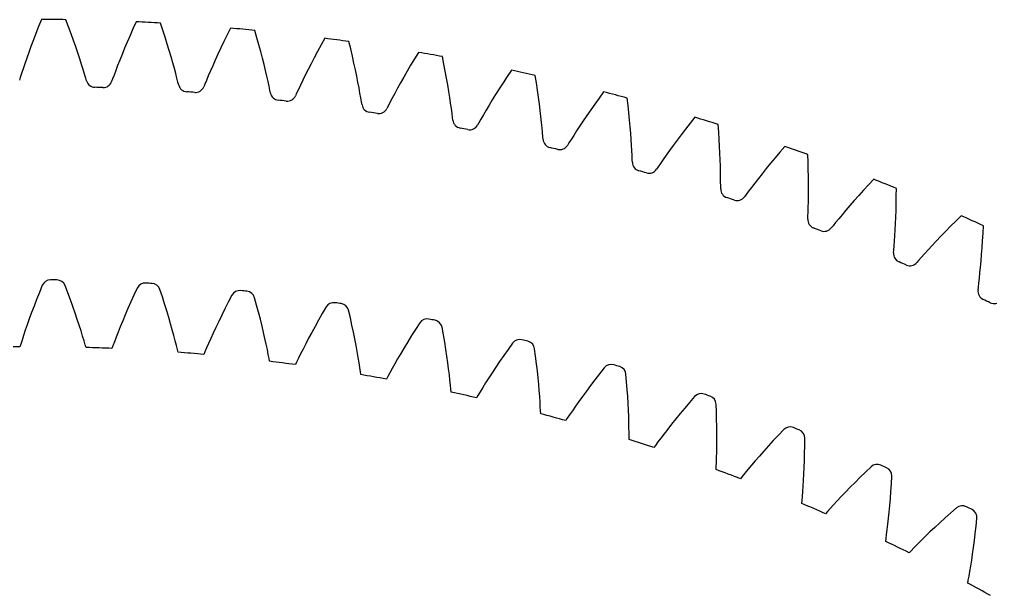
# Model space of a CAD drawing. Header units: millimetres. Extents: x -77 to 78, y -77 to 77.
# Drawn here: x -0.35 to 32.28, y 58.14 to 77.5 of the extents above; entities that cross this region are included whole.
import ezdxf

# ---------------------------------------------------------------- set-up
doc = ezdxf.new("R2010")
doc.units = ezdxf.units.MM

msp = doc.modelspace()

# ---------------------------------------------------------------- linework, layer by layer
at = {"layer": 'thin_ring_external'}
for p, q in [((0.386141, 77.499038), (0.290443, 77.261842)), ((1.295946, 77.251518), (1.205138, 77.490629)), ((3.567541, 77.417845), (3.462186, 77.184777)), ((4.466416, 77.133181), (4.385502, 77.375819)), ((0.199901, 77.031548), (0.114543, 76.808714)), ((0.290443, 77.261842), (0.199901, 77.031548)), ((1.38174, 77.019414), (1.295946, 77.251518)), ((3.462186, 77.184777), (3.362265, 76.958395)), ((4.54261, 76.89775), (4.466416, 77.133181)), ((6.742925, 77.206107), (6.62809, 76.977561)), ((7.629356, 76.88478), (7.558471, 77.130536)), ((0.114543, 76.808714), (0.03442, 76.59401)), ((1.462506, 76.794874), (1.38174, 77.019414)), ((1.538204, 76.57857), (1.462506, 76.794874)), ((3.26783, 76.739253), (3.17896, 76.528019)), ((3.362265, 76.958395), (3.26783, 76.739253)), ((4.614088, 76.670084), (4.54261, 76.89775)), ((6.518959, 76.755472), (6.415607, 76.540392)), ((6.62809, 76.977561), (6.518959, 76.755472)), ((7.695819, 76.64642), (7.629356, 76.88478)), ((9.906939, 76.864183), (9.782818, 76.640544)), ((10.77943, 76.506734), (10.718695, 76.755193)), ((-0.040381, 76.388261), (-0.109721, 76.19252)), ((0.03442, 76.59401), (-0.040381, 76.388261)), ((1.608765, 76.371329), (1.538204, 76.57857)), ((1.67407, 76.174206), (1.608765, 76.371329)), ((3.17896, 76.528019), (3.095775, 76.325515)), ((4.680842, 76.450855), (4.614088, 76.670084)), ((4.742835, 76.240892), (4.680842, 76.450855)), ((6.415607, 76.540392), (6.31814, 76.332985)), ((7.757891, 76.416011), (7.695819, 76.64642)), ((7.815588, 76.194226), (7.757891, 76.416011)), ((9.664661, 76.423122), (9.552566, 76.212467)), ((9.782818, 76.640544), (9.664661, 76.423122)), ((10.836052, 76.265846), (10.77943, 76.506734)), ((13.054247, 76.392648), (12.921049, 76.174294)), ((-0.109721, 76.19252), (-0.17337, 76.008187)), ((1.733921, 75.988605), (1.67407, 76.174206)), ((3.018458, 76.132786), (2.947295, 75.951221)), ((3.095775, 76.325515), (3.018458, 76.132786)), ((4.799993, 76.041253), (4.742835, 76.240892)), ((6.226711, 76.134067), (6.141547, 75.944674)), ((6.31814, 76.332985), (6.226711, 76.134067)), ((7.868909, 75.981895), (7.815588, 76.194226)), ((9.552566, 76.212467), (9.446666, 76.009236)), ((10.888611, 76.033084), (10.836052, 76.265846)), ((12.921049, 76.174294), (12.794066, 75.961906)), ((13.911328, 75.999681), (13.860844, 76.250423)), ((-0.230945, 75.837246), (-0.28175, 75.682791)), ((-0.17337, 76.008187), (-0.230945, 75.837246)), ((1.787974, 75.816518), (1.733921, 75.988605)), ((1.835598, 75.661053), (1.787974, 75.816518)), ((2.88275, 75.782788), (2.825647, 75.630549)), ((2.947295, 75.951221), (2.88275, 75.782788)), ((4.852174, 75.853352), (4.799993, 76.041253)), ((4.899116, 75.679191), (4.852174, 75.853352)), ((6.062989, 75.766185), (5.991584, 75.600543)), ((6.141547, 75.944674), (6.062989, 75.766185)), ((7.917822, 75.780078), (7.868909, 75.981895)), ((7.962244, 75.590193), (7.917822, 75.780078)), ((9.347147, 75.814239), (9.25428, 75.628503)), ((9.446666, 76.009236), (9.347147, 75.814239)), ((10.937154, 75.809117), (10.888611, 76.033084)), ((10.981713, 75.594775), (10.937154, 75.809117)), ((12.673417, 75.75603), (12.559263, 75.557319)), ((12.794066, 75.961906), (12.673417, 75.75603)), ((13.958012, 75.756671), (13.911328, 75.999681)), ((14.000972, 75.521947), (13.958012, 75.756671)), ((16.179543, 75.792298), (16.037493, 75.579596)), ((-0.324302, 75.550601), (-0.354043, 75.460184)), ((-0.28175, 75.682791), (-0.324302, 75.550601)), ((1.875426, 75.528016), (1.835598, 75.661053)), ((1.903305, 75.437007), (1.875426, 75.528016)), ((2.777704, 75.500217), (2.744275, 75.411097)), ((2.825647, 75.630549), (2.777704, 75.500217)), ((4.940317, 75.521901), (4.899116, 75.679191)), ((4.97465, 75.387342), (4.940317, 75.521901)), ((5.928279, 75.450777), (5.875026, 75.322523)), ((5.991584, 75.600543), (5.928279, 75.450777)), ((8.001997, 75.414251), (7.962244, 75.590193)), ((8.036705, 75.255403), (8.001997, 75.414251)), ((9.168461, 75.453389), (9.090315, 75.290819)), ((9.25428, 75.628503), (9.168461, 75.453389)), ((11.0223, 75.391121), (10.981713, 75.594775)), ((12.559263, 75.557319), (12.451823, 75.366572)), ((14.040279, 75.296176), (14.000972, 75.521947)), ((16.037493, 75.579596), (15.901898, 75.372601)), ((17.019768, 75.364474), (16.979621, 75.617078)), ((4.998769, 75.295265), (4.97465, 75.387342)), ((5.875026, 75.322523), (5.837966, 75.234851)), ((8.065485, 75.119547), (8.036705, 75.255403)), ((8.085804, 75.026558), (8.065485, 75.119547)), ((9.020915, 75.143778), (8.962441, 75.017818)), ((9.090315, 75.290819), (9.020915, 75.143778)), ((11.058889, 75.199572), (11.0223, 75.391121)), ((11.091385, 75.022146), (11.058889, 75.199572)), ((12.351407, 75.184805), (12.258472, 75.013362)), ((12.451823, 75.366572), (12.351407, 75.184805)), ((14.076, 75.080186), (14.040279, 75.296176)), ((14.108191, 74.875036), (14.076, 75.080186)), ((15.772898, 75.171852), (15.650682, 74.977995)), ((15.901898, 75.372601), (15.772898, 75.171852)), ((17.056436, 75.119753), (17.019768, 75.364474)), ((17.089723, 74.883463), (17.056436, 75.119753)), ((8.962441, 75.017818), (8.921813, 74.931742)), ((11.119542, 74.862007), (11.091385, 75.022146)), ((11.14272, 74.725084), (11.119542, 74.862007)), ((12.173718, 74.854137), (12.098339, 74.710069)), ((12.258472, 75.013362), (12.173718, 74.854137)), ((14.136885, 74.682147), (14.108191, 74.875036)), ((15.535501, 74.791819), (15.427708, 74.614328)), ((15.650682, 74.977995), (15.535501, 74.791819)), ((17.119728, 74.656269), (17.089723, 74.883463)), ((19.126894, 74.857454), (18.982915, 74.6562)), ((19.277557, 75.064144), (19.126894, 74.857454)), ((20.099509, 74.602187), (20.069767, 74.856225)), ((11.159204, 74.631339), (11.14272, 74.725084)), ((12.034743, 74.586617), (11.990616, 74.50228)), ((12.098339, 74.710069), (12.034743, 74.586617)), ((14.16207, 74.503537), (14.136885, 74.682147)), ((14.183629, 74.342377), (14.16207, 74.503537)), ((15.327812, 74.446845), (15.236593, 74.291234)), ((15.427708, 74.614328), (15.327812, 74.446845)), ((17.146551, 74.438994), (17.119728, 74.656269)), ((17.170293, 74.232696), (17.146551, 74.438994)), ((18.845782, 74.460917), (18.71571, 74.27224)), ((18.982915, 74.6562), (18.845782, 74.460917)), ((20.126099, 74.356166), (20.099509, 74.602187)), ((14.201166, 74.204618), (14.183629, 74.342377)), ((14.213787, 74.110275), (14.201166, 74.204618)), ((15.155363, 74.150383), (15.086752, 74.029645)), ((15.236593, 74.291234), (15.155363, 74.150383)), ((17.191044, 74.038791), (17.170293, 74.232696)), ((18.592983, 74.090951), (18.477994, 73.918035)), ((18.71571, 74.27224), (18.592983, 74.090951)), ((20.149657, 74.118709), (20.126099, 74.356166)), ((20.170309, 73.890474), (20.149657, 74.118709)), ((22.343065, 74.209416), (22.184043, 74.009086)), ((15.086752, 74.029645), (15.0392, 73.947191)), ((17.208874, 73.859298), (17.191044, 74.038791)), ((17.223799, 73.697388), (17.208874, 73.859298)), ((18.477994, 73.918035), (18.371306, 73.754794)), ((20.18819, 73.672281), (20.170309, 73.890474)), ((22.031923, 73.813913), (21.886888, 73.624424)), ((22.184043, 74.009086), (22.031923, 73.813913)), ((23.145358, 73.714103), (23.12607, 73.969148)), ((17.235666, 73.559026), (17.223799, 73.697388)), ((17.244403, 73.464244), (17.235666, 73.559026)), ((18.186831, 73.465662), (18.113321, 73.347843)), ((18.273775, 73.603059), (18.186831, 73.465662)), ((18.371306, 73.754794), (18.273775, 73.603059)), ((20.203442, 73.465183), (20.18819, 73.672281)), ((20.216215, 73.270589), (20.203442, 73.465183)), ((21.74918, 73.441247), (21.619113, 73.265148)), ((21.886888, 73.624424), (21.74918, 73.441247)), ((23.161825, 73.467198), (23.145358, 73.714103)), ((23.175614, 73.228974), (23.161825, 73.467198)), ((18.113321, 73.347843), (18.062424, 73.267411)), ((20.226661, 73.090515), (20.216215, 73.270589)), ((21.619113, 73.265148), (21.497122, 73.097099)), ((23.186879, 73.000083), (23.175614, 73.228974)), ((25.370897, 73.229554), (25.203785, 73.035921)), ((20.234926, 72.928129), (20.226661, 73.090515)), ((20.241102, 72.789396), (20.234926, 72.928129)), ((20.245941, 72.694336), (20.241102, 72.789396)), ((21.280144, 72.790773), (21.187632, 72.657061)), ((21.383822, 72.938376), (21.280144, 72.790773)), ((21.497122, 73.097099), (21.383822, 72.938376)), ((23.195787, 72.78134), (23.186879, 73.000083)), ((23.202524, 72.57379), (23.195787, 72.78134)), ((25.04378, 72.847158), (24.891088, 72.663783)), ((25.203785, 73.035921), (25.04378, 72.847158)), ((26.152179, 72.70172), (26.143378, 72.957342)), ((21.109348, 72.542359), (21.055191, 72.464085)), ((21.187632, 72.657061), (21.109348, 72.542359)), ((23.207296, 72.378837), (23.202524, 72.57379)), ((24.745975, 72.486414), (24.608789, 72.315804)), ((24.891088, 72.663783), (24.745975, 72.486414)), ((26.158495, 72.454347), (26.152179, 72.70172)), ((23.210341, 72.198485), (23.207296, 72.378837)), ((23.211932, 72.035897), (23.210341, 72.198485)), ((24.480001, 72.152905), (24.360281, 71.998968)), ((24.608789, 72.315804), (24.480001, 72.152905)), ((26.162492, 72.215758), (26.158495, 72.454347)), ((26.16435, 71.986598), (26.162492, 72.215758)), ((23.212407, 71.897028), (23.211932, 72.035897)), ((23.213339, 71.801849), (23.212407, 71.897028)), ((24.25063, 71.855746), (24.152707, 71.725944)), ((24.360281, 71.998968), (24.25063, 71.855746)), ((26.16427, 71.767674), (26.16435, 71.986598)), ((28.181027, 71.939601), (28.013407, 71.757567)), ((28.355948, 72.12621), (28.181027, 71.939601)), ((29.114901, 71.566746), (29.116602, 71.822514)), ((24.069779, 71.614553), (24.012454, 71.538568)), ((24.152707, 71.725944), (24.069779, 71.614553)), ((26.159245, 71.365037), (26.16248, 71.560022)), ((26.16248, 71.560022), (26.16427, 71.767674)), ((27.853316, 71.580615), (27.701043, 71.409353)), ((28.013407, 71.757567), (27.853316, 71.580615)), ((29.111056, 71.319322), (29.114901, 71.566746)), ((26.149797, 71.022196), (26.154883, 71.184713)), ((26.154883, 71.184713), (26.159245, 71.365037)), ((27.556968, 71.244519), (27.421601, 71.087045)), ((27.701043, 71.409353), (27.556968, 71.244519)), ((29.105254, 71.08077), (29.111056, 71.319322)), ((26.141594, 70.788288), (26.144571, 70.883424)), ((26.144571, 70.883424), (26.149797, 71.022196)), ((27.295662, 70.938152), (27.180224, 70.799553)), ((27.421601, 71.087045), (27.295662, 70.938152)), ((29.088635, 70.632991), (29.097702, 70.851727)), ((29.097702, 70.851727), (29.105254, 71.08077)), ((31.293184, 70.901246), (31.110749, 70.721975)), ((26.989623, 70.565988), (26.929227, 70.492421)), ((27.077054, 70.673881), (26.989623, 70.565988)), ((27.180224, 70.799553), (27.077054, 70.673881)), ((29.078321, 70.425588), (29.088635, 70.632991)), ((30.935798, 70.546976), (30.768577, 70.376746)), ((31.110749, 70.721975), (30.935798, 70.546976)), ((32.028528, 70.311094), (32.040729, 70.566576)), ((29.055322, 70.050906), (29.067084, 70.230899)), ((29.067084, 70.230899), (29.078321, 70.425588)), ((30.609401, 70.21188), (30.45868, 70.0531)), ((30.768577, 70.376746), (30.609401, 70.21188)), ((32.014529, 70.064037), (32.028528, 70.311094)), ((29.032649, 69.750295), (29.043568, 69.888736)), ((29.043568, 69.888736), (29.055322, 70.050906)), ((30.316963, 69.901316), (30.185016, 69.757719)), ((30.45868, 70.0531), (30.316963, 69.901316)), ((31.998938, 69.825924), (32.014529, 70.064037)), ((29.025769, 69.655361), (29.032649, 69.750295)), ((30.063985, 69.623976), (29.955743, 69.502646)), ((30.185016, 69.757719), (30.063985, 69.623976)), ((31.963949, 69.379204), (31.981989, 69.597384)), ((31.981989, 69.597384), (31.998938, 69.825924)), ((29.863956, 69.398433), (29.800591, 69.327407)), ((29.955743, 69.502646), (29.863956, 69.398433)), ((31.945129, 69.1724), (31.963949, 69.379204)), ((31.906767, 68.798979), (31.925909, 68.978337)), ((31.925909, 68.978337), (31.945129, 69.1724)), ((31.871772, 68.499552), (31.888365, 68.637427)), ((31.888365, 68.637427), (31.906767, 68.798979)), ((31.861, 68.40498), (31.871772, 68.499552))]:
    msp.add_line(p, q, dxfattribs=at)
for centre, radius, start, end in [((0, 0), 77.5, 89.109005, 89.714524), ((0, 0), 77.5, 86.756064, 87.361583), ((0, 0), 77.5, 84.403123, 85.008642), ((0, 0), 77.5, 82.050181, 82.655701), ((0, 0), 77.5, 79.69724, 80.30276), ((0, 0), 77.5, 77.344299, 77.949819), ((2.192112, 75.518191), 0.3, 195.700665, 268.337308), ((2.461014, 75.509906), 0.3, 268.13328, 340.769923), ((0, 0), 75.25, 88.13328, 88.337308), ((5.290665, 75.364523), 0.3, 193.347724, 265.984367), ((5.559001, 75.345206), 0.3, 265.780339, 338.416982), ((0, 0), 75.25, 85.780339, 85.984367), ((8.380297, 75.083774), 0.3, 190.994782, 263.631426), ((0, 0), 75.25, 83.427398, 83.631426), ((8.647613, 75.053456), 0.3, 263.427398, 336.064041), ((0, 0), 77.5, 74.991358, 75.596877), ((11.455798, 74.676417), 0.3, 188.641841, 261.278485), ((11.721644, 74.63515), 0.3, 261.074457, 333.7111), ((0, 0), 75.25, 81.074457, 81.278485), ((14.511982, 74.143138), 0.3, 186.2889, 258.925543), ((0, 0), 77.5, 72.638417, 73.243936), ((0, 0), 75.25, 78.721515, 78.925543), ((14.77591, 74.090991), 0.3, 258.721515, 331.358159), ((17.543695, 73.484837), 0.3, 183.935959, 256.572602), ((0, 0), 75.25, 76.368574, 76.572602), ((17.80526, 73.421899), 0.3, 256.368574, 329.005218), ((0, 0), 77.5, 70.285476, 70.890995), ((20.545826, 72.702624), 0.3, 181.583018, 254.219661), ((20.804586, 72.629), 0.3, 254.015633, 326.652276), ((0, 0), 75.25, 74.015633, 74.219661), ((23.513312, 71.797818), 0.3, 179.230077, 251.86672), ((0, 0), 77.5, 67.932534, 68.538054), ((0, 0), 75.25, 71.662692, 71.86672), ((23.768831, 71.713633), 0.3, 251.662692, 324.299335), ((0, 0), 77.5, 65.579593, 66.185113), ((26.441149, 70.771945), 0.3, 176.877135, 249.513779), ((0, 0), 75.25, 69.309751, 69.513779), ((26.692997, 70.67734), 0.3, 249.309751, 321.946394), ((29.3244, 69.626734), 0.3, 174.524194, 247.160837), ((0, 0), 75.25, 66.95681, 67.160837), ((29.572152, 69.52187), 0.3, 246.95681, 319.593453), ((32.158204, 68.364116), 0.3, 172.171253, 244.807896), ((0, 0), 75.25, 64.603868, 64.807896), ((32.401441, 68.249169), 0.3, 244.603868, 317.240512)]:
    msp.add_arc(centre, radius, start, end, dxfattribs=at)
at = {"layer": 'thin_ring_internal'}
for p, q in [((0.415374, 68.564216), (0.317312, 68.324038)), ((1.272603, 68.312922), (1.180156, 68.555317)), ((0.317312, 68.324038), (0.224028, 68.09083)), ((1.360435, 68.077607), (1.272603, 68.312922)), ((3.495765, 68.235287), (3.391733, 68.006673)), ((3.604896, 68.470643), (3.495765, 68.235287)), ((4.449505, 68.179738), (4.368436, 68.426172)), ((6.78661, 68.228778), (6.666648, 67.998755)), ((0.224028, 68.09083), (0.136356, 67.865157)), ((1.442833, 67.849955), (1.360435, 68.077607)), ((3.391733, 68.006673), (3.293656, 67.785323)), ((4.526294, 67.940592), (4.449505, 68.179738)), ((4.598011, 67.709353), (4.526294, 67.940592)), ((6.666648, 67.998755), (6.552092, 67.775228)), ((7.616771, 67.898893), (7.547254, 68.148831)), ((7.682349, 67.656433), (7.616771, 67.898893)), ((0.054326, 67.6477), (-0.021997, 67.4393)), ((0.136356, 67.865157), (0.054326, 67.6477)), ((1.51978, 67.630648), (1.442833, 67.849955)), ((1.591233, 67.420528), (1.51978, 67.630648)), ((3.201597, 67.571918), (3.115662, 67.367294)), ((3.293656, 67.785323), (3.201597, 67.571918)), ((4.664672, 67.486703), (4.598011, 67.709353)), ((6.552092, 67.775228), (6.443822, 67.55868)), ((7.74323, 67.422107), (7.682349, 67.656433)), ((9.823092, 67.614952), (9.69826, 67.396996)), ((9.953626, 67.839145), (9.823092, 67.614952)), ((10.76754, 67.470993), (10.709727, 67.723895)), ((-0.092497, 67.241025), (-0.156975, 67.054298)), ((-0.021997, 67.4393), (-0.092497, 67.241025)), ((1.6571, 67.220667), (1.591233, 67.420528)), ((3.115662, 67.367294), (3.036013, 67.172514)), ((4.726271, 67.273487), (4.664672, 67.486703)), ((4.782768, 67.070777), (4.726271, 67.273487)), ((6.341935, 67.34979), (6.246572, 67.149385)), ((6.443822, 67.55868), (6.341935, 67.34979)), ((7.79946, 67.196597), (7.74323, 67.422107)), ((9.69826, 67.396996), (9.580033, 67.185721)), ((10.821767, 67.225745), (10.76754, 67.470993)), ((13.099085, 67.302587), (12.958261, 67.08471)), ((-0.156975, 67.054298), (-0.215083, 66.88113)), ((1.717216, 67.03249), (1.6571, 67.220667)), ((1.771279, 66.858016), (1.717216, 67.03249)), ((2.962917, 66.988989), (2.896815, 66.818712)), ((3.036013, 67.172514), (2.962917, 66.988989)), ((4.834064, 66.880007), (4.782768, 67.070777)), ((6.157948, 66.958522), (6.076392, 66.778597)), ((6.246572, 67.149385), (6.157948, 66.958522)), ((7.851073, 66.980746), (7.79946, 67.196597)), ((7.898078, 66.775627), (7.851073, 66.980746)), ((9.468537, 66.981797), (9.363954, 66.786046)), ((9.580033, 67.185721), (9.468537, 66.981797)), ((10.87168, 66.98884), (10.821767, 67.225745)), ((10.917357, 66.760959), (10.87168, 66.98884)), ((12.958261, 67.08471), (12.823424, 66.872798)), ((13.894989, 66.896966), (13.849005, 67.152284)), ((-0.308803, 66.590739), (-0.337377, 66.499144)), ((-0.266168, 66.724659), (-0.308803, 66.590739)), ((-0.215083, 66.88113), (-0.266168, 66.724659)), ((1.81871, 66.700399), (1.771279, 66.858016)), ((1.858216, 66.565524), (1.81871, 66.700399)), ((2.838505, 66.664787), (2.789686, 66.532996)), ((2.896815, 66.818712), (2.838505, 66.664787)), ((4.879951, 66.703207), (4.834064, 66.880007)), ((4.919997, 66.543554), (4.879951, 66.703207)), ((6.00244, 66.611579), (5.937032, 66.460534)), ((6.076392, 66.778597), (6.00244, 66.611579)), ((7.940443, 66.582677), (7.898078, 66.775627)), ((7.978054, 66.403934), (7.940443, 66.582677)), ((9.266545, 66.599513), (9.176707, 66.423577)), ((9.363954, 66.786046), (9.266545, 66.599513)), ((10.958871, 66.542939), (10.917357, 66.760959)), ((12.695496, 66.667252), (12.574633, 66.468736)), ((12.823424, 66.872798), (12.695496, 66.667252)), ((13.937747, 66.649461), (13.894989, 66.896966)), ((13.976584, 66.410491), (13.937747, 66.649461)), ((16.216174, 66.620267), (16.065366, 66.409177)), ((1.884651, 66.473289), (1.858216, 66.565524)), ((2.789686, 66.532996), (2.756882, 66.44283)), ((4.953186, 66.406987), (4.919997, 66.543554)), ((4.975301, 66.313621), (4.953186, 66.406987)), ((5.882134, 66.331157), (5.84517, 66.242615)), ((5.937032, 66.460534), (5.882134, 66.331157)), ((8.010629, 66.24259), (7.978054, 66.403934)), ((9.095064, 66.260181), (9.0227, 66.112342)), ((9.176707, 66.423577), (9.095064, 66.260181)), ((10.996282, 66.335856), (10.958871, 66.542939)), ((11.029624, 66.141144), (10.996282, 66.335856)), ((12.461055, 66.278064), (12.355074, 66.096264)), ((12.574633, 66.468736), (12.461055, 66.278064)), ((14.011609, 66.180731), (13.976584, 66.410491)), ((16.065366, 66.409177), (15.920816, 66.203769)), ((16.992344, 66.178056), (16.958289, 66.435237)), ((8.037428, 66.104627), (8.010629, 66.24259)), ((8.055175, 66.010334), (8.037428, 66.104627)), ((8.961842, 65.98566), (8.920798, 65.898933)), ((9.0227, 66.112342), (8.961842, 65.98566)), ((11.058879, 65.960844), (11.029624, 66.141144)), ((11.083911, 65.79816), (11.058879, 65.960844)), ((12.355074, 66.096264), (12.257147, 65.924698)), ((14.042935, 65.961016), (14.011609, 66.180731)), ((14.070671, 65.752416), (14.042935, 65.961016)), ((15.783463, 66.004397), (15.653495, 65.811719)), ((15.920816, 66.203769), (15.783463, 66.004397)), ((17.023541, 65.928829), (16.992344, 66.178056)), ((17.051217, 65.68831), (17.023541, 65.928829)), ((11.104263, 65.659099), (11.083911, 65.79816)), ((11.117604, 65.564082), (11.104263, 65.659099)), ((12.088826, 65.620966), (12.022141, 65.497252)), ((12.167991, 65.765278), (12.088826, 65.620966)), ((12.257147, 65.924698), (12.167991, 65.765278)), ((14.094917, 65.556364), (14.070671, 65.752416)), ((15.531169, 65.626537), (15.416844, 65.449866)), ((15.653495, 65.811719), (15.531169, 65.626537)), ((17.075515, 65.45717), (17.051217, 65.68831)), ((19.298142, 65.793662), (19.137677, 65.589818)), ((12.022141, 65.497252), (11.977107, 65.412529)), ((14.115752, 65.374898), (14.094917, 65.556364)), ((14.133189, 65.211225), (14.115752, 65.374898)), ((15.311041, 65.283042), (15.214564, 65.127942)), ((15.416844, 65.449866), (15.311041, 65.283042)), ((17.096585, 65.236235), (17.075515, 65.45717)), ((18.983726, 65.391357), (18.837246, 65.198591)), ((19.137677, 65.589818), (18.983726, 65.391357)), ((20.052898, 65.315818), (20.030845, 65.574305)), ((20.072466, 65.065409), (20.052898, 65.315818)), ((14.147048, 65.071368), (14.133189, 65.211225)), ((14.155954, 64.975834), (14.147048, 65.071368)), ((15.128771, 64.98747), (15.056402, 64.866992)), ((15.214564, 65.127942), (15.128771, 64.98747)), ((17.114585, 65.026571), (17.096585, 65.236235)), ((17.129684, 64.829603), (17.114585, 65.026571)), ((18.698454, 65.012169), (18.567646, 64.832879)), ((18.837246, 65.198591), (18.698454, 65.012169)), ((20.088922, 64.823864), (20.072466, 65.065409)), ((15.056402, 64.866992), (15.007475, 64.784456)), ((17.142054, 64.647365), (17.129684, 64.829603)), ((17.151857, 64.483058), (17.142054, 64.647365)), ((18.445225, 64.661717), (18.331775, 64.499996)), ((18.567646, 64.832879), (18.445225, 64.661717)), ((20.10244, 64.591843), (20.088922, 64.823864)), ((22.168539, 64.628405), (22.005522, 64.437321)), ((22.338315, 64.824562), (22.168539, 64.628405)), ((17.159194, 64.342707), (17.151857, 64.483058)), ((17.163646, 64.246862), (17.159194, 64.342707)), ((18.228186, 64.349553), (18.135951, 64.213225)), ((18.331775, 64.499996), (18.228186, 64.349553)), ((20.113207, 64.370168), (20.10244, 64.591843)), ((20.121434, 64.159893), (20.113207, 64.370168)), ((22.005522, 64.437321), (21.850232, 64.25158)), ((23.070022, 64.312121), (23.060019, 64.571354)), ((23.077918, 64.061073), (23.070022, 64.312121)), ((18.058055, 64.096245), (18.005341, 64.016074)), ((18.135951, 64.213225), (18.058055, 64.096245)), ((20.127352, 63.962436), (20.121434, 64.159893)), ((21.702918, 64.071816), (21.563909, 63.898806)), ((21.850232, 64.25158), (21.702918, 64.071816)), ((23.083118, 63.819024), (23.077918, 64.061073)), ((20.13123, 63.77982), (20.127352, 63.962436)), ((20.133377, 63.615234), (20.13123, 63.77982)), ((21.433657, 63.733526), (21.312806, 63.577259)), ((21.563909, 63.898806), (21.433657, 63.733526)), ((23.085827, 63.586625), (23.083118, 63.819024)), ((25.330108, 63.715068), (25.15139, 63.527021)), ((20.134177, 63.474695), (20.133377, 63.615234)), ((20.134165, 63.378746), (20.134177, 63.474695)), ((21.20233, 63.431798), (21.103852, 63.299908)), ((21.312806, 63.577259), (21.20233, 63.431798)), ((23.084704, 63.154259), (23.086269, 63.364689)), ((23.086269, 63.364689), (23.085827, 63.586625)), ((24.979659, 63.343729), (24.815896, 63.165414)), ((25.15139, 63.527021), (24.979659, 63.343729)), ((26.037181, 63.169138), (26.03925, 63.428556)), ((21.020598, 63.186679), (20.964211, 63.109047)), ((21.103852, 63.299908), (21.020598, 63.186679)), ((23.081429, 62.95674), (23.084704, 63.154259)), ((24.660377, 62.992699), (24.513469, 62.826344)), ((24.815896, 63.165414), (24.660377, 62.992699)), ((26.033388, 62.917995), (26.037181, 63.169138)), ((23.071294, 62.609634), (23.076806, 62.774141)), ((23.076806, 62.774141), (23.081429, 62.95674)), ((24.375669, 62.667302), (24.247679, 62.516826)), ((24.513469, 62.826344), (24.375669, 62.667302)), ((26.019215, 62.443693), (26.027322, 62.675966)), ((26.027322, 62.675966), (26.033388, 62.917995)), ((23.061078, 62.373365), (23.065554, 62.46921)), ((23.065554, 62.46921), (23.071294, 62.609634)), ((24.130555, 62.376663), (24.026047, 62.249498)), ((24.247679, 62.516826), (24.130555, 62.376663)), ((26.009331, 62.221976), (26.019215, 62.443693)), ((28.267042, 62.46758), (28.079768, 62.288052)), ((23.937615, 62.140265), (23.877677, 62.065341)), ((24.026047, 62.249498), (23.937615, 62.140265)), ((25.985516, 61.814695), (25.997977, 62.011847)), ((25.997977, 62.011847), (26.009331, 62.221976)), ((27.899696, 62.112948), (27.727813, 61.942445)), ((28.079768, 62.288052), (27.899696, 62.112948)), ((28.94795, 61.889345), (28.962086, 62.148385)), ((25.972403, 61.632508), (25.985516, 61.814695)), ((27.564428, 61.777153), (27.409939, 61.617813)), ((27.727813, 61.942445), (27.564428, 61.777153)), ((28.932476, 61.63865), (28.94795, 61.889345)), ((25.946976, 61.32843), (25.959243, 61.468436)), ((25.959243, 61.468436), (25.972403, 61.632508)), ((27.264889, 61.465355), (27.130036, 61.320997)), ((27.409939, 61.617813), (27.264889, 61.465355)), ((28.896251, 61.165521), (28.915156, 61.397165)), ((28.915156, 61.397165), (28.932476, 61.63865)), ((25.938045, 61.232898), (25.946976, 61.32843)), ((26.896207, 61.064269), (26.802788, 60.959269)), ((27.006518, 61.186435), (26.896207, 61.064269)), ((27.130036, 61.320997), (27.006518, 61.186435)), ((28.876063, 60.944504), (28.896251, 61.165521)), ((31.142756, 61.084802), (30.947332, 60.914181)), ((26.802788, 60.959269), (26.739429, 60.887215)), ((28.833325, 60.538772), (28.854945, 60.735131)), ((28.854945, 60.735131), (28.876063, 60.944504)), ((30.759308, 60.747645), (30.579679, 60.585323)), ((30.947332, 60.914181), (30.759308, 60.747645)), ((31.796023, 60.475513), (31.822196, 60.733616)), ((28.811749, 60.357393), (28.833325, 60.538772)), ((30.40878, 60.427812), (30.247045, 60.275832)), ((30.579679, 60.585323), (30.40878, 60.427812)), ((31.768903, 60.22581), (31.796023, 60.475513)), ((28.758837, 59.959814), (28.772203, 60.054827)), ((28.772203, 60.054827), (28.79097, 60.194111)), ((28.79097, 60.194111), (28.811749, 60.357393)), ((30.095059, 60.130287), (29.953636, 59.99236)), ((30.247045, 60.275832), (30.095059, 60.130287)), ((31.740366, 59.985392), (31.768903, 60.22581)), ((29.708115, 59.746789), (29.609913, 59.646249)), ((29.823991, 59.86369), (29.708115, 59.746789)), ((29.953636, 59.99236), (29.823991, 59.86369)), ((31.680255, 59.535041), (31.710705, 59.754878)), ((31.710705, 59.754878), (31.740366, 59.985392)), ((29.609913, 59.646249), (29.54327, 59.57722)), ((31.649419, 59.326877), (31.680255, 59.535041)), ((31.588696, 58.951557), (31.618687, 59.131736)), ((31.618687, 59.131736), (31.649419, 59.326877)), ((31.535115, 58.651159), (31.560343, 58.789418)), ((31.560343, 58.789418), (31.588696, 58.951557)), ((31.517343, 58.55687), (31.535115, 58.651159))]:
    msp.add_line(p, q, dxfattribs=at)
for centre, radius, start, end in [((0.691318, 68.446509), 0.3, 89.421325, 156.898807), ((0, 0), 68.75, 89.245341, 89.421325), ((0.901548, 68.444063), 0.3, 21.767859, 89.245341), ((3.875065, 68.340225), 0.3, 86.754659, 154.232141), ((0, 0), 68.75, 86.578675, 86.754659), ((4.084953, 68.328001), 0.3, 19.101193, 86.578675), ((7.050419, 68.085932), 0.3, 84.087992, 151.565474), ((0, 0), 68.75, 83.912008, 84.087992), ((7.259511, 68.063955), 0.3, 16.434526, 83.912008), ((10.210503, 67.684179), 0.3, 81.421325, 148.898807), ((0, 0), 68.75, 81.245341, 81.421325), ((10.418346, 67.652499), 0.3, 13.767859, 81.245341), ((13.348474, 67.135838), 0.3, 78.754659, 146.232141), ((0, 0), 68.75, 78.578675, 78.754659), ((13.554618, 67.094522), 0.3, 11.101193, 78.578675), ((16.457535, 66.442095), 0.3, 76.087992, 143.565474), ((0, 0), 68.75, 75.912008, 76.087992), ((16.661534, 66.391233), 0.3, 8.434526, 75.912008), ((0, 0), 66.5, 90.290682, 91.042651), ((0, 0), 66.5, 87.624016, 88.375984), ((0, 0), 66.5, 84.957349, 85.709318), ((0, 0), 66.5, 82.290682, 83.042651), ((19.530952, 65.604454), 0.3, 73.421325, 140.898807), ((0, 0), 68.75, 73.245341, 73.421325), ((19.732364, 65.544155), 0.3, 5.767859, 73.245341), ((0, 0), 66.5, 79.624016, 80.375984), ((0, 0), 66.5, 76.957349, 77.709318), ((22.56207, 64.624728), 0.3, 70.754659, 138.232141), ((0, 0), 68.75, 70.578675, 70.754659), ((22.760458, 64.555124), 0.3, 3.101193, 70.578675), ((0, 0), 66.5, 74.290682, 75.042651), ((25.544324, 63.505039), 0.3, 68.087992, 135.565474), ((0, 0), 68.75, 67.912008, 68.087992), ((25.739258, 63.426281), 0.3, 0.434526, 67.912008), ((0, 0), 66.5, 71.624016, 72.375984), ((0, 0), 66.5, 68.957349, 69.709318), ((28.471254, 62.247813), 0.3, 65.421325, 132.898807), ((0, 0), 68.75, 65.245341, 65.421325), ((28.662313, 62.16007), 0.3, 357.767859, 65.245341), ((0, 0), 66.5, 66.290682, 67.042651), ((31.336522, 60.855771), 0.3, 62.754659, 130.232141), ((0, 0), 68.75, 62.578675, 62.754659), ((31.523292, 60.759234), 0.3, 355.101193, 62.578675), ((0, 0), 66.5, 63.624016, 64.375984), ((0, 0), 66.5, 60.957349, 61.709318)]:
    msp.add_arc(centre, radius, start, end, dxfattribs=at)

doc.saveas('drawing.dxf')
